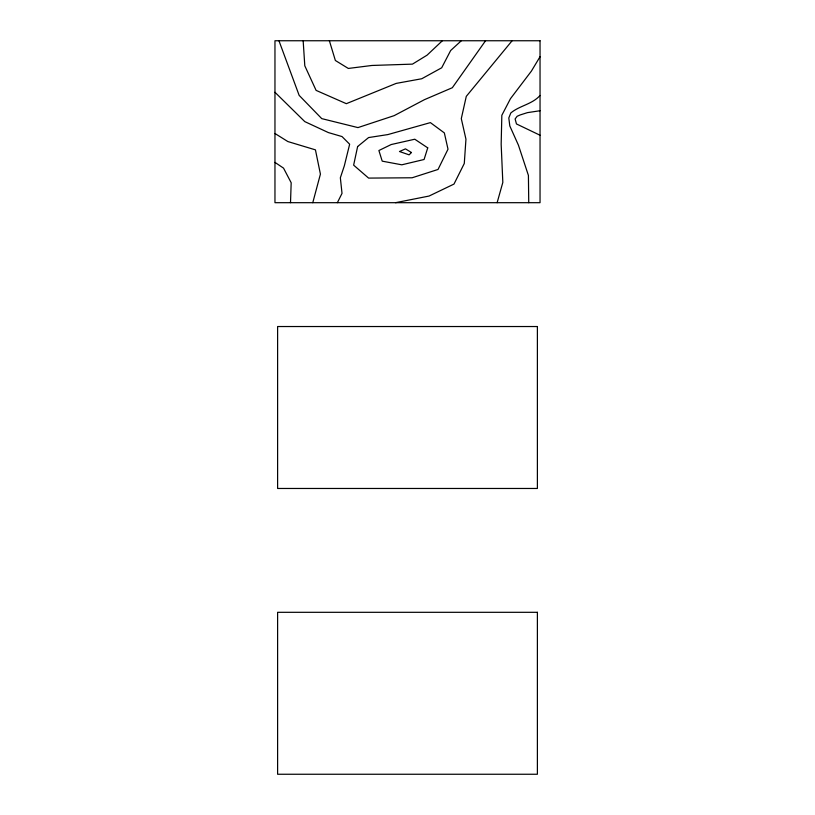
<?xml version="1.0" encoding="UTF-8"?>
<svg xmlns="http://www.w3.org/2000/svg" width="815" height="815" viewBox="0 0 815 815"><rect width="100%" height="100%" fill="white"/><g stroke="black" fill="none" stroke-linecap="round" stroke-linejoin="round"><path stroke-width="1.22" d="M290.507 202.691L291.179 182.754L283.538 168.135L274.961 162.379M312.777 202.691L320.417 174.115L315.436 149.858L287.858 141.555L274.961 133.497M497.13 202.691L502.824 182.417L501.164 144.214L501.836 115.302L510.465 98.686L531.4 71.109L540.039 56.714M337.359 202.691L342.015 193.389L340.354 177.772L344.338 165.812L349.655 144.214L342.015 136.563L328.394 132.58L304.8 121.618L274.961 92.278M485.546 40.75L452.325 87.725L424.411 99.685L394.175 115.638L357.958 127.598L321.742 118.623L299.146 95.365L278.954 40.75M512.105 40.75L466.282 96.364L461.3 118.623L465.946 139.222L464.285 163.479L453.986 184.078L429.067 196.048L395.509 202.691M442.351 40.75L427.07 55.165L412.451 64.13L371.915 65.465L348.321 68.45L335.362 60.483L329.382 40.75M461.3 40.75L450.664 50.51L441.689 67.788L421.752 78.749L396.172 83.405L346.334 103.678L316.098 90.383L304.8 65.801L303.16 40.75M540.039 95.477C532.134 104.371 519.583 105.593 510.801 112.979L508.805 117.961L509.803 125.938L518.442 145.202L528.415 175.439L528.741 202.691M540.039 110.738L527.417 112.643L520.102 114.966L517.118 116.3L515.121 118.959L516.455 123.941L540.039 135.239M357.632 146.537L353.639 165.139L368.594 178.098L412.125 177.772L438.032 169.459L448.005 149.196L444.348 132.916L430.391 122.617L387.869 134.577L368.594 137.562L357.632 146.537M427.732 147.861L424.085 159.496L401.815 164.813L382.215 161.156L378.894 150.52L391.19 144.54L414.774 139.222L427.732 147.861M411.453 152.517L409.13 154.84L399.493 151.519L405.473 148.86L411.453 152.517M540.039 40.75L274.961 40.75L274.961 202.691L540.039 202.691L540.039 40.75M537.391 326.53L277.609 326.53L277.609 488.47L537.391 488.47L537.391 326.53M537.391 612.309L277.609 612.309L277.609 774.25L537.391 774.25L537.391 612.309"/></g></svg>
